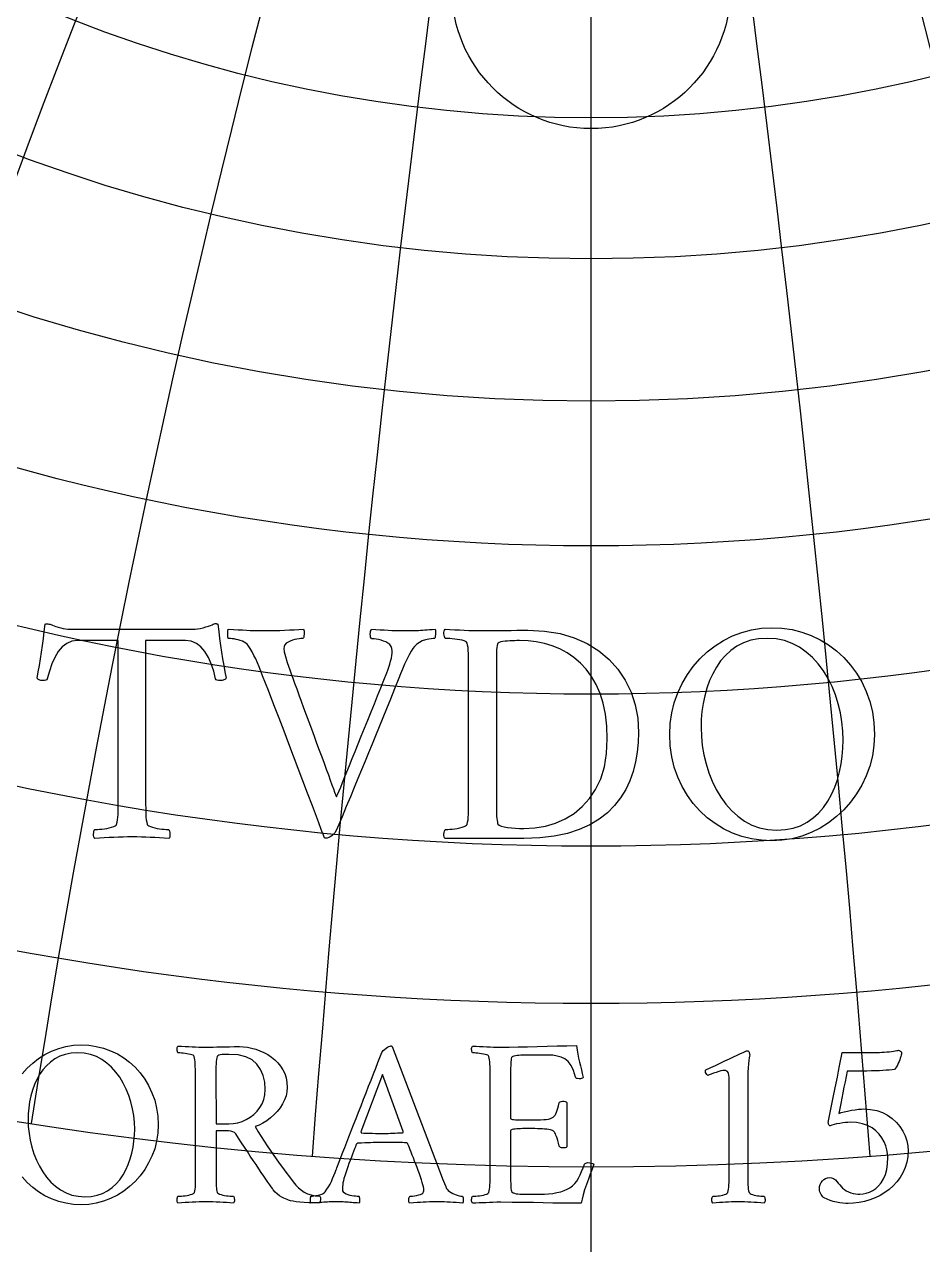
# Model space of a CAD drawing. Header units: millimetres. Extents: x -69 to 69, y -69 to 71.
# Drawn here: x -9.48 to 5.55, y -21 to -0.59 of the extents above; entities that cross this region are included whole.
import ezdxf

# ---------------------------------------------------------------- set-up
doc = ezdxf.new("R2010")
doc.units = ezdxf.units.MM
for name, color, linetype in [('CUT_INNER', 6, 'Continuous'), ('CUT_OUTER', 1, 'Continuous'), ('ENGRAVE', 7, 'Continuous'), ('ENGRAVE_FINE', 8, 'Continuous'), ('TEXT', 5, 'Continuous')]:
    doc.layers.add(name, color=color, linetype=linetype)

msp = doc.modelspace()

# ---------------------------------------------------------------- linework, layer by layer
at = {"layer": 'CUT_INNER'}
msp.add_circle((0, 0), 2.33, dxfattribs=at)
at = {"layer": 'CUT_OUTER'}
msp.add_arc((-0.0002, -0.0002), 69.3899, 142.382592, 87.802904, dxfattribs=at)
at = {"layer": 'ENGRAVE'}
msp.add_lwpolyline([(0, -68.4), (0, 68.4)], dxfattribs=at)
for centre, radius in [((0, 0), 68.4), ((0, 26.441), 35.7539), ((0, 24.4479), 31.3393), ((0, 22.8282), 27.3367), ((0, 21.5079), 23.6585), ((0, 0), 44.7739), ((0, 0), 29.3085)]:
    msp.add_circle(centre, radius, dxfattribs=at)
for centre, radius, start, end in [((0, 28.9104), 40.6984, 111.7043, 68.2957), ((0, 32.0029), 46.3352, 149.45052, 30.54948), ((0, 35.9333), 52.8966, 171.08193, 8.91807), ((0, 41.0277), 60.7287, 187.99044, 352.00956)]:
    msp.add_arc(centre, radius, start, end, dxfattribs=at)
at = {"layer": 'ENGRAVE_FINE'}
for centre, radius, start, end in [((-375.8573, -48.8622), 381.6555, 4.409132, 17.717416), ((-375.8573, -48.8622), 381.6555, 4.409132, 17.717416), ((375.8573, -48.8622), 381.6555, 162.282584, 175.590868), ((375.8573, -48.8622), 381.6555, 162.282584, 175.590868), ((-182.0857, -48.8622), 193.7716, 8.872894, 35.575309), ((-182.0857, -48.8622), 193.7716, 8.872894, 35.575309), ((182.0857, -48.8622), 193.7716, 144.424691, 171.127106), ((182.0857, -48.8622), 193.7716, 144.424691, 171.127106), ((-114.7896, -48.8622), 132.5476, 13.448315, 53.699619), ((-114.7896, -48.8622), 132.5476, 13.448315, 53.699619), ((114.7896, -48.8622), 132.5476, 126.300381, 166.551685), ((114.7896, -48.8622), 132.5476, 126.300381, 166.551685), ((-78.982, -48.8622), 103.1037, 18.197395, 72.175489), ((-78.982, -48.8622), 103.1037, 18.197395, 72.175489), ((78.982, -48.8622), 103.1037, 107.824511, 161.802605), ((78.982, -48.8622), 103.1037, 107.824511, 161.802605), ((-55.6103, -48.8622), 86.5143, 23.190077, 90.995041), ((-55.6103, -48.8622), 86.5143, 23.190077, 90.995041), ((55.6103, -48.8622), 86.5143, 89.004959, 156.809923), ((55.6103, -48.8622), 86.5143, 89.004959, 156.809923), ((-38.2632, -48.8622), 76.5264, 28.50781, 105.376456), ((-38.2632, -48.8622), 76.5264, 28.50781, 105.376456), ((38.2632, -48.8622), 76.5264, 74.623544, 151.49219), ((38.2632, -48.8622), 76.5264, 74.623544, 151.49219), ((-24.1217, -48.8622), 70.5271, 34.247994, 115.709478), ((-24.1217, -48.8622), 70.5271, 34.247994, 115.709478), ((24.1217, -48.8622), 70.5271, 64.290522, 145.752006), ((24.1217, -48.8622), 70.5271, 64.290522, 145.752006), ((-11.6859, -48.8622), 67.2962, 40.52957, 124.656393), ((-11.6859, -48.8622), 67.2962, 40.52957, 124.656393), ((11.6859, -48.8622), 67.2962, 55.343607, 139.47043), ((11.6859, -48.8622), 67.2962, 55.343607, 139.47043), ((0, 70.6318), 99.4314, 226.548961, 313.451039)]:
    msp.add_arc(centre, radius, start, end, dxfattribs=at)
at = {"layer": 'TEXT'}
for points in [[(-6.661, -10.7078), (-6.6263, -10.7061), (-6.5869, -10.7011), (-6.5427, -10.6926), (-6.4938, -10.6808), (-6.446, -10.6677), (-6.4048, -10.6552), (-6.3705, -10.6434), (-6.3428, -10.6323), (-6.3229, -10.6229), (-6.3064, -10.6161), (-6.2933, -10.6121), (-6.2835, -10.6107), (-6.2751, -10.6114), (-6.266, -10.6134), (-6.2562, -10.6168), (-6.2457, -10.6215), (-6.2317, -10.7419), (-6.2167, -10.8602), (-6.2007, -10.9765), (-6.1837, -11.0907), (-6.1657, -11.203), (-6.1466, -11.3132), (-6.1266, -11.4214), (-6.1055, -11.5276), (-6.1119, -11.5334), (-6.1203, -11.5398), (-6.1308, -11.5468), (-6.1433, -11.5546), (-6.1574, -11.5613), (-6.1729, -11.5654), (-6.1898, -11.5667), (-6.208, -11.5654), (-6.2349, -11.5637), (-6.2565, -11.5586), (-6.2727, -11.5502), (-6.2835, -11.5384), (-6.3148, -11.4066), (-6.3549, -11.2863), (-6.4038, -11.1774), (-6.4615, -11.08), (-6.5282, -10.9997), (-6.6044, -10.9424), (-6.69, -10.908), (-6.7851, -10.8966), (-7.4539, -10.8966), (-7.4539, -13.5826), (-7.4537, -13.6409), (-7.4532, -13.6972), (-7.4524, -13.7515), (-7.4512, -13.8037), (-7.4487, -13.8526), (-7.4438, -13.8967), (-7.4365, -13.9362), (-7.4269, -13.9709), (-7.4175, -13.9841), (-7.3999, -13.9965), (-7.3743, -14.0083), (-7.3406, -14.0194), (-7.3024, -14.0294), (-7.2631, -14.0376), (-7.2228, -14.0442), (-7.1815, -14.0491), (-7.1429, -14.0526), (-7.1107, -14.0552), (-7.0849, -14.0567), (-7.0655, -14.0572), (-7.0583, -14.07), (-7.0527, -14.0869), (-7.0489, -14.1078), (-7.0467, -14.1327), (-7.0468, -14.1577), (-7.05, -14.1786), (-7.0563, -14.1954), (-7.0655, -14.2082), (-7.1456, -14.203), (-7.224, -14.1981), (-7.3007, -14.1936), (-7.3757, -14.1893), (-7.4503, -14.1858), (-7.526, -14.1833), (-7.6027, -14.1818), (-7.6804, -14.1813), (-7.7563, -14.1818), (-7.8328, -14.1833), (-7.91, -14.1858), (-7.9878, -14.1893), (-8.0664, -14.1936), (-8.1456, -14.1981), (-8.2255, -14.203), (-8.3061, -14.2082), (-8.3153, -14.1954), (-8.3216, -14.1786), (-8.3248, -14.1577), (-8.3249, -14.1327), (-8.3228, -14.1078), (-8.3189, -14.0869), (-8.3133, -14.07), (-8.3061, -14.0572), (-8.2865, -14.0567), (-8.2602, -14.0552), (-8.2272, -14.0526), (-8.1874, -14.0491), (-8.1448, -14.0442), (-8.1031, -14.0376), (-8.0625, -14.0294), (-8.0229, -14.0194), (-7.9884, -14.0083), (-7.9629, -13.9965), (-7.9466, -13.9841), (-7.9393, -13.9709), (-7.9297, -13.9362), (-7.9224, -13.8967), (-7.9176, -13.8526), (-7.915, -13.8037), (-7.9139, -13.7515), (-7.913, -13.6972), (-7.9125, -13.6409), (-7.9123, -13.5826), (-7.9123, -10.8966), (-8.5919, -10.8966), (-8.687, -10.908), (-8.7726, -10.9424), (-8.8488, -10.9997), (-8.9155, -11.08), (-8.9735, -11.1774), (-9.0234, -11.2863), (-9.0652, -11.4066), (-9.0989, -11.5384), (-9.1097, -11.5502), (-9.1259, -11.5586), (-9.1475, -11.5637), (-9.1744, -11.5654), (-9.1925, -11.5667), (-9.2088, -11.5654), (-9.2235, -11.5613), (-9.2365, -11.5546), (-9.2477, -11.5468), (-9.2574, -11.5398), (-9.2653, -11.5334), (-9.2715, -11.5276), (-9.2506, -11.4214), (-9.2311, -11.3132), (-9.2129, -11.203), (-9.196, -11.0907), (-9.1802, -10.9765), (-9.165, -10.8602), (-9.1505, -10.7419), (-9.1367, -10.6215), (-9.1225, -10.6173), (-9.107, -10.6154), (-9.0902, -10.6159), (-9.0719, -10.6188), (-9.0541, -10.623), (-9.0382, -10.6276), (-9.0244, -10.6325), (-9.0126, -10.6377), (-8.9858, -10.6486), (-8.954, -10.6599), (-8.9171, -10.6716), (-8.8751, -10.6835), (-8.8321, -10.6942), (-8.7922, -10.7017), (-8.7552, -10.7063), (-8.7214, -10.7078)], [(-5.4637, -10.7294), (-5.378, -10.7289), (-5.2938, -10.7274), (-5.2108, -10.7248), (-5.1293, -10.7213), (-5.0487, -10.7174), (-4.9688, -10.7139), (-4.8896, -10.7107), (-4.811, -10.7078), (-4.8065, -10.7211), (-4.8036, -10.7395), (-4.8024, -10.7629), (-4.803, -10.7914), (-4.8051, -10.8189), (-4.809, -10.8393), (-4.8146, -10.8526), (-4.8218, -10.8588), (-4.8362, -10.8597), (-4.8576, -10.8622), (-4.886, -10.8664), (-4.9216, -10.8723), (-4.9602, -10.8804), (-4.9978, -10.8912), (-5.0344, -10.9047), (-5.0699, -10.9209), (-5.1006, -10.9409), (-5.1225, -10.966), (-5.1357, -10.9962), (-5.1401, -11.0314), (-5.134, -11.086), (-5.1158, -11.1636), (-5.0854, -11.264), (-5.043, -11.3874), (-5.0195, -11.4516), (-4.9924, -11.5256), (-4.9616, -11.6094), (-4.927, -11.7029), (-4.8898, -11.8039), (-4.8508, -11.9099), (-4.8102, -12.021), (-4.7679, -12.1371), (-4.7246, -12.2558), (-4.6809, -12.3744), (-4.6369, -12.4931), (-4.5926, -12.6117), (-4.5491, -12.728), (-4.5077, -12.8396), (-4.4682, -12.9465), (-4.4308, -13.0486), (-4.3961, -13.1438), (-4.3647, -13.23), (-4.3368, -13.307), (-4.3121, -13.3749), (-4.2917, -13.431), (-4.2764, -13.4727), (-4.2661, -13.4998), (-4.2609, -13.5125), (-4.2525, -13.4941), (-4.238, -13.4605), (-4.2174, -13.4118), (-4.1908, -13.3479), (-4.1593, -13.2716), (-4.124, -13.1855), (-4.0851, -13.0896), (-4.0425, -12.9839), (-3.9968, -12.8705), (-3.9488, -12.7513), (-3.8984, -12.6264), (-3.8456, -12.4958), (-3.7915, -12.3618), (-3.7371, -12.2268), (-3.6823, -12.0907), (-3.6272, -11.9537), (-3.5727, -11.8182), (-3.52, -11.6867), (-3.4689, -11.5593), (-3.4195, -11.4359), (-3.4013, -11.3894), (-3.3845, -11.3415), (-3.3689, -11.2923), (-3.3548, -11.2418), (-3.343, -11.1926), (-3.3346, -11.1474), (-3.3295, -11.1063), (-3.3278, -11.0692), (-3.3324, -11.0287), (-3.346, -10.9937), (-3.3688, -10.964), (-3.4006, -10.9397), (-3.4377, -10.9198), (-3.4761, -10.9033), (-3.5159, -10.8902), (-3.557, -10.8804), (-3.5956, -10.8733), (-3.6278, -10.8683), (-3.6536, -10.8652), (-3.673, -10.8642), (-3.6824, -10.8556), (-3.6892, -10.8406), (-3.6932, -10.8192), (-3.6946, -10.7914), (-3.6932, -10.7629), (-3.6892, -10.7395), (-3.6824, -10.7211), (-3.673, -10.7078), (-3.6012, -10.7107), (-3.5314, -10.7139), (-3.4637, -10.7174), (-3.3979, -10.7213), (-3.3322, -10.7248), (-3.2644, -10.7274), (-3.1947, -10.7289), (-3.1229, -10.7294), (-3.064, -10.7292), (-3.0116, -10.7287), (-2.9656, -10.7279), (-2.926, -10.7267), (-2.8898, -10.7252), (-2.8539, -10.7233), (-2.8183, -10.7211), (-2.7831, -10.7186), (-2.746, -10.7159), (-2.7049, -10.7132), (-2.6597, -10.7105), (-2.6105, -10.7078), (-2.6061, -10.7213), (-2.6037, -10.7402), (-2.6034, -10.7644), (-2.6051, -10.7941), (-2.6081, -10.8224), (-2.6118, -10.8426), (-2.6162, -10.8548), (-2.6213, -10.8588), (-2.6427, -10.8605), (-2.6745, -10.8656), (-2.7168, -10.874), (-2.7696, -10.8858), (-2.8247, -10.9026), (-2.8741, -10.9262), (-2.9177, -10.9566), (-2.9557, -10.9937), (-2.9818, -11.0275), (-3.0116, -11.0752), (-3.0452, -11.1368), (-3.0824, -11.2121), (-3.1203, -11.2935), (-3.1559, -11.3732), (-3.1891, -11.4513), (-3.2199, -11.5276), (-3.2912, -11.7046), (-3.3595, -11.8742), (-3.4247, -12.0363), (-3.4869, -12.191), (-3.5473, -12.3407), (-3.6069, -12.4877), (-3.6659, -12.632), (-3.7242, -12.7735), (-3.7827, -12.9151), (-3.8422, -13.0594), (-3.9027, -13.2064), (-3.9643, -13.356), (-4.0283, -13.5111), (-4.0964, -13.6743), (-4.1685, -13.8455), (-4.2447, -14.0248), (-4.2668, -14.072), (-4.2899, -14.1111), (-4.314, -14.1421), (-4.3391, -14.1651), (-4.3649, -14.1816), (-4.391, -14.1934), (-4.4175, -14.2005), (-4.4443, -14.2028), (-4.452, -14.2006), (-4.4591, -14.1941), (-4.4655, -14.1831), (-4.4713, -14.1678), (-4.4766, -14.1514), (-4.482, -14.1374), (-4.4874, -14.1258), (-4.4928, -14.1165), (-4.5803, -13.8858), (-4.6647, -13.6628), (-4.7462, -13.4476), (-4.8245, -13.2401), (-4.9017, -13.0356), (-4.9796, -12.8295), (-5.0581, -12.6217), (-5.1374, -12.4122), (-5.2194, -12.1964), (-5.3066, -11.9699), (-5.3988, -11.7326), (-5.496, -11.4845), (-5.5255, -11.4083), (-5.5547, -11.3362), (-5.5835, -11.2681), (-5.612, -11.204), (-5.6411, -11.1433), (-5.672, -11.0854), (-5.7045, -11.0301), (-5.7387, -10.9775), (-5.7549, -10.9569), (-5.7765, -10.9384), (-5.8035, -10.9219), (-5.8358, -10.9074), (-5.8707, -10.8949), (-5.9053, -10.8844), (-5.9395, -10.876), (-5.9734, -10.8696), (-6.0049, -10.8649), (-6.032, -10.8615), (-6.0548, -10.8595), (-6.0731, -10.8588), (-6.0755, -10.8543), (-6.0772, -10.8406), (-6.0782, -10.8179), (-6.0785, -10.786), (-6.0782, -10.7538), (-6.0772, -10.7301), (-6.0755, -10.7147), (-6.0731, -10.7078), (-5.9853, -10.7107), (-5.9053, -10.7139), (-5.833, -10.7174), (-5.7684, -10.7213), (-5.7038, -10.7248), (-5.6315, -10.7274), (-5.5515, -10.7289), (-5.4637, -10.7294)], [(-1.0571, -10.724), (-0.7787, -10.738), (-0.5205, -10.7799), (-0.2825, -10.8499), (-0.0647, -10.9478), (0.1308, -11.0698), (0.302, -11.2121), (0.449, -11.3746), (0.5717, -11.5573), (0.6685, -11.7567), (0.7376, -11.9692), (0.779, -12.1949), (0.7929, -12.4337), (0.7871, -12.5999), (0.7699, -12.7641), (0.7413, -12.9262), (0.7012, -13.0864), (0.6474, -13.2414), (0.5778, -13.3884), (0.4923, -13.5273), (0.391, -13.6581), (0.2722, -13.7783), (0.1342, -13.8853), (-0.0231, -13.9792), (-0.1996, -14.0599), (-0.3971, -14.1248), (-0.6176, -14.1711), (-0.8609, -14.1989), (-1.1273, -14.2082), (-2.4433, -14.2082), (-2.4525, -14.1954), (-2.4588, -14.1786), (-2.462, -14.1577), (-2.4622, -14.1327), (-2.46, -14.1078), (-2.4561, -14.0869), (-2.4505, -14.07), (-2.4433, -14.0572), (-2.4237, -14.0567), (-2.3974, -14.0552), (-2.3644, -14.0526), (-2.3246, -14.0491), (-2.282, -14.0442), (-2.2403, -14.0376), (-2.1997, -14.0294), (-2.1601, -14.0194), (-2.1256, -14.0083), (-2.1001, -13.9965), (-2.0838, -13.9841), (-2.0765, -13.9709), (-2.0669, -13.9362), (-2.0597, -13.8967), (-2.0548, -13.8526), (-2.0522, -13.8037), (-2.0511, -13.7515), (-2.0502, -13.6972), (-2.0497, -13.6409), (-2.0495, -13.5826), (-2.0495, -11.3335), (-2.0497, -11.275), (-2.0502, -11.2182), (-2.0511, -11.1631), (-2.0522, -11.1096), (-2.0548, -11.0596), (-2.0597, -11.0146), (-2.0669, -10.9746), (-2.0765, -10.9397), (-2.0838, -10.9246), (-2.1001, -10.9114), (-2.1256, -10.9003), (-2.1601, -10.8912), (-2.1997, -10.8836), (-2.2403, -10.877), (-2.282, -10.8715), (-2.3246, -10.8669), (-2.3644, -10.8634), (-2.3974, -10.8608), (-2.4237, -10.8593), (-2.4433, -10.8588), (-2.4505, -10.846), (-2.4561, -10.8292), (-2.46, -10.8083), (-2.4622, -10.7833), (-2.462, -10.7584), (-2.4588, -10.7375), (-2.4525, -10.7206), (-2.4433, -10.7078), (-2.3627, -10.7107), (-2.2828, -10.7139), (-2.2036, -10.7174), (-2.1251, -10.7213), (-2.0472, -10.7248), (-1.97, -10.7274), (-1.8935, -10.7289), (-1.8176, -10.7294), (-1.7357, -10.7292), (-1.6464, -10.7287), (-1.5496, -10.7279), (-1.4455, -10.7267), (-1.3403, -10.7255), (-1.2405, -10.7247), (-1.1461, -10.7242), (-1.0571, -10.724)], [(3.0204, -10.6808), (3.1931, -10.6889), (3.3609, -10.7132), (3.5235, -10.7537), (3.6811, -10.8103), (3.8316, -10.8819), (3.973, -10.9674), (4.1053, -11.0666), (4.2285, -11.1797), (4.341, -11.3051), (4.4409, -11.4413), (4.5284, -11.5883), (4.6034, -11.7461), (4.6636, -11.9134), (4.7065, -12.0892), (4.7323, -12.2735), (4.7409, -12.4661), (4.7323, -12.649), (4.7065, -12.8254), (4.6636, -12.9955), (4.6034, -13.1592), (4.5284, -13.3149), (4.4409, -13.4612), (4.341, -13.5981), (4.2285, -13.7255), (4.1053, -13.8415), (3.973, -13.9439), (3.8316, -14.0329), (3.6811, -14.1084), (3.5235, -14.1686), (3.3609, -14.2116), (3.1931, -14.2374), (3.0204, -14.246), (2.85, -14.2379), (2.684, -14.2136), (2.5223, -14.1732), (2.3651, -14.1165), (2.2147, -14.0449), (2.0738, -13.9594), (1.9424, -13.8602), (1.8203, -13.7471), (1.7092, -13.6217), (1.6106, -13.4855), (1.5245, -13.3385), (1.4509, -13.1807), (1.3919, -13.0137), (1.3497, -12.8389), (1.3245, -12.6564), (1.316, -12.4661), (1.3245, -12.2831), (1.3497, -12.1061), (1.3919, -11.9352), (1.4509, -11.7703), (1.5245, -11.6134), (1.6106, -11.4663), (1.7092, -11.3289), (1.8203, -11.2013), (1.9424, -11.0854), (2.0738, -10.9829), (2.2147, -10.8939), (2.3651, -10.8184), (2.5223, -10.7582), (2.684, -10.7152), (2.85, -10.6894), (3.0204, -10.6808)], [(-1.5857, -11.3442), (-1.5857, -13.588), (-1.5857, -13.6097), (-1.5857, -13.6372), (-1.5857, -13.6704), (-1.5857, -13.7093), (-1.5852, -13.7508), (-1.5837, -13.7916), (-1.5812, -13.8317), (-1.5776, -13.8711), (-1.5734, -13.9063), (-1.5688, -13.9338), (-1.564, -13.9535), (-1.5587, -13.9655), (-1.5367, -13.9854), (-1.5028, -14.0019), (-1.4571, -14.0151), (-1.3996, -14.0248), (-1.3351, -14.0319), (-1.2682, -14.037), (-1.1989, -14.04), (-1.1273, -14.041), (-0.9424, -14.0309), (-0.7652, -14.0006), (-0.5958, -13.95), (-0.4342, -13.8792), (-0.284, -13.7877), (-0.149, -13.6749), (-0.0292, -13.5409), (0.0755, -13.3857), (0.1605, -13.2086), (0.2211, -13.0088), (0.2575, -12.7865), (0.2697, -12.5416), (0.2621, -12.3262), (0.2393, -12.1277), (0.2014, -11.946), (0.1483, -11.7811), (0.0823, -11.632), (0.0054, -11.4973), (-0.0823, -11.3771), (-0.1807, -11.2714), (-0.2879, -11.1797), (-0.4018, -11.1015), (-0.5225, -11.0368), (-0.6499, -10.9856), (-0.7822, -10.9466), (-0.9176, -10.9188), (-1.056, -10.9021), (-1.1974, -10.8966), (-1.2169, -10.8967), (-1.2432, -10.8973), (-1.2762, -10.8981), (-1.316, -10.8993), (-1.3585, -10.9011), (-1.3996, -10.904), (-1.4394, -10.9079), (-1.4778, -10.9128), (-1.5115, -10.9192), (-1.5372, -10.9276), (-1.5547, -10.938), (-1.5641, -10.9505), (-1.5714, -10.9797), (-1.5769, -11.0132), (-1.5808, -11.0511), (-1.583, -11.0934), (-1.5842, -11.1384), (-1.585, -11.1845), (-1.5855, -11.2315), (-1.5857, -11.2795), (-1.5857, -11.2876), (-1.5857, -11.2957), (-1.5857, -11.3038), (-1.5857, -11.3119), (-1.5857, -11.32), (-1.5857, -11.3281), (-1.5857, -11.3362), (-1.5857, -11.3442)], [(2.9449, -10.8588), (2.8019, -10.8671), (2.6698, -10.8919), (2.5485, -10.9332), (2.4379, -10.991), (2.3376, -11.0623), (2.2471, -11.144), (2.1664, -11.2362), (2.0954, -11.3389), (2.0337, -11.4498), (1.9808, -11.5667), (1.9366, -11.6898), (1.9012, -11.8189), (1.8741, -11.951), (1.8547, -12.0832), (1.8431, -12.2153), (1.8392, -12.3474), (1.8444, -12.501), (1.8601, -12.6542), (1.8862, -12.8071), (1.9228, -12.9596), (1.9695, -13.1086), (2.026, -13.2509), (2.0922, -13.3864), (2.1682, -13.5151), (2.2537, -13.6343), (2.3482, -13.741), (2.4519, -13.8352), (2.5646, -13.917), (2.6865, -13.983), (2.8175, -14.0302), (2.9575, -14.0585), (3.1067, -14.068), (3.2496, -14.0597), (3.3818, -14.035), (3.5031, -13.9937), (3.6137, -13.9358), (3.7141, -13.8642), (3.8051, -13.7815), (3.8867, -13.6876), (3.9589, -13.5826), (4.0217, -13.4691), (4.0755, -13.35), (4.1202, -13.2251), (4.1557, -13.0945), (4.1829, -12.9611), (4.2022, -12.8281), (4.2139, -12.6955), (4.2178, -12.5632), (4.2125, -12.4098), (4.1969, -12.2571), (4.1707, -12.1051), (4.1342, -11.9537), (4.0873, -11.8061), (4.0303, -11.6652), (3.9632, -11.531), (3.8861, -11.4036), (3.7994, -11.2858), (3.704, -11.1804), (3.5999, -11.0875), (3.4869, -11.0071), (3.3651, -10.9423), (3.2341, -10.8959), (3.094, -10.8681), (2.9449, -10.8588)], [(-5.8857, -17.6898), (-5.8185, -17.6925), (-5.7502, -17.7009), (-5.6809, -17.7148), (-5.6106, -17.7343), (-5.5412, -17.759), (-5.4746, -17.7889), (-5.4108, -17.8238), (-5.3497, -17.8637), (-5.293, -17.9088), (-5.242, -17.9593), (-5.1969, -18.015), (-5.1576, -18.0761), (-5.1257, -18.1424), (-5.103, -18.2141), (-5.0893, -18.2911), (-5.0848, -18.3734), (-5.0897, -18.4437), (-5.1045, -18.5129), (-5.1291, -18.5812), (-5.1636, -18.6485), (-5.2059, -18.7132), (-5.2537, -18.7739), (-5.307, -18.8305), (-5.3659, -18.8831), (-5.4282, -18.9301), (-5.4918, -18.97), (-5.5567, -19.0029), (-5.6228, -19.0287), (-5.5707, -19.1139), (-5.5196, -19.1956), (-5.4696, -19.2737), (-5.4205, -19.3483), (-5.3715, -19.421), (-5.3214, -19.4934), (-5.2703, -19.5656), (-5.2183, -19.6375), (-5.1642, -19.7112), (-5.107, -19.7887), (-5.0468, -19.87), (-4.9836, -19.955), (-4.9403, -20.0081), (-4.8952, -20.0542), (-4.8483, -20.0931), (-4.7996, -20.1249), (-4.7461, -20.1505), (-4.6848, -20.1705), (-4.6157, -20.1849), (-4.5387, -20.1937), (-4.5321, -20.2036), (-4.5286, -20.217), (-4.5281, -20.2339), (-4.5306, -20.2544), (-4.5344, -20.2744), (-4.5377, -20.2898), (-4.5404, -20.3007), (-4.5427, -20.307), (-4.6377, -20.3061), (-4.7242, -20.3034), (-4.8025, -20.299), (-4.8724, -20.2928), (-4.9337, -20.2854), (-4.9862, -20.2771), (-5.0298, -20.2682), (-5.0645, -20.2584), (-5.0868, -20.2492), (-5.1131, -20.2377), (-5.1434, -20.2239), (-5.1778, -20.2079), (-5.214, -20.1873), (-5.2496, -20.1598), (-5.2848, -20.1256), (-5.3194, -20.0845), (-5.3341, -20.0645), (-5.3538, -20.037), (-5.3785, -20.0018), (-5.4084, -19.9591), (-5.4423, -19.91), (-5.4792, -19.8559), (-5.5191, -19.7968), (-5.5621, -19.7326), (-5.6074, -19.6647), (-5.6541, -19.5945), (-5.7024, -19.5221), (-5.7522, -19.4474), (-5.8023, -19.3719), (-5.8513, -19.2972), (-5.8994, -19.2233), (-5.9464, -19.1501), (-5.9661, -19.1288), (-5.9929, -19.1137), (-6.0268, -19.1046), (-6.0677, -19.1015), (-6.274, -19.1015), (-6.274, -19.8377), (-6.274, -19.8438), (-6.274, -19.8499), (-6.274, -19.8559), (-6.274, -19.862), (-6.274, -19.8681), (-6.274, -19.8741), (-6.274, -19.8802), (-6.274, -19.8863), (-6.2739, -19.9238), (-6.2735, -19.9596), (-6.2729, -19.9936), (-6.272, -20.0258), (-6.2704, -20.0558), (-6.2675, -20.083), (-6.2633, -20.1074), (-6.2579, -20.129), (-6.2508, -20.1388), (-6.2376, -20.1482), (-6.2184, -20.1571), (-6.1931, -20.1654), (-6.1643, -20.1729), (-6.1345, -20.179), (-6.1036, -20.184), (-6.0718, -20.1876), (-6.042, -20.1903), (-6.0172, -20.1922), (-5.9975, -20.1933), (-5.9828, -20.1937), (-5.9774, -20.2033), (-5.9732, -20.216), (-5.9703, -20.2316), (-5.9686, -20.2503), (-5.9688, -20.2691), (-5.9712, -20.2847), (-5.9758, -20.2974), (-5.9828, -20.307), (-6.0428, -20.3031), (-6.1016, -20.2994), (-6.1591, -20.296), (-6.2154, -20.2928), (-6.2714, -20.2902), (-6.3281, -20.2883), (-6.3857, -20.2871), (-6.4439, -20.2867), (-6.5008, -20.2871), (-6.5582, -20.2883), (-6.6161, -20.2902), (-6.6745, -20.2928), (-6.7334, -20.296), (-6.7928, -20.2994), (-6.8528, -20.3031), (-6.9132, -20.307), (-6.9201, -20.2974), (-6.9248, -20.2847), (-6.9272, -20.2691), (-6.9273, -20.2503), (-6.9257, -20.2316), (-6.9228, -20.216), (-6.9186, -20.2033), (-6.9132, -20.1937), (-6.8985, -20.1933), (-6.8788, -20.1922), (-6.854, -20.1903), (-6.8242, -20.1876), (-6.7922, -20.184), (-6.761, -20.179), (-6.7305, -20.1729), (-6.7008, -20.1654), (-6.6749, -20.1571), (-6.6558, -20.1482), (-6.6435, -20.1388), (-6.6381, -20.129), (-6.6309, -20.1029), (-6.6255, -20.0734), (-6.6218, -20.0402), (-6.6199, -20.0036), (-6.619, -19.9644), (-6.6184, -19.9237), (-6.618, -19.8815), (-6.6179, -19.8377), (-6.6219, -18.1509), (-6.6221, -18.107), (-6.6224, -18.0644), (-6.6231, -18.0231), (-6.624, -17.983), (-6.6258, -17.9455), (-6.6295, -17.9117), (-6.6349, -17.8818), (-6.6422, -17.8556), (-6.6476, -17.8442), (-6.6599, -17.8344), (-6.6789, -17.826), (-6.7049, -17.8192), (-6.7344, -17.8135), (-6.7645, -17.8086), (-6.7951, -17.8044), (-6.8262, -17.801), (-6.8552, -17.7983), (-6.8793, -17.7964), (-6.8986, -17.7953), (-6.9132, -17.7949), (-6.9186, -17.7853), (-6.9228, -17.7727), (-6.9257, -17.757), (-6.9273, -17.7383), (-6.9272, -17.7196), (-6.9248, -17.7039), (-6.9201, -17.6913), (-6.9132, -17.6817), (-6.8529, -17.6838), (-6.7933, -17.6862), (-6.7346, -17.6889), (-6.6765, -17.6918), (-6.619, -17.6944), (-6.5618, -17.6963), (-6.5047, -17.6975), (-6.448, -17.6978), (-6.3882, -17.6976), (-6.3261, -17.6968), (-6.2618, -17.6956), (-6.1952, -17.6938), (-6.125, -17.692), (-6.05, -17.6908), (-5.9703, -17.69), (-5.8857, -17.6898)], [(-4.2636, -19.7447), (-4.2612, -19.7385), (-4.254, -19.7199), (-4.242, -19.6889), (-4.2252, -19.6456), (-4.2043, -19.5916), (-4.1802, -19.5288), (-4.1527, -19.4571), (-4.122, -19.3766), (-4.0885, -19.2892), (-4.0527, -19.1971), (-4.0147, -19.1001), (-3.9744, -18.9984), (-3.9328, -18.8934), (-3.8909, -18.787), (-3.8488, -18.679), (-3.8065, -18.5696), (-3.7644, -18.4605), (-3.7231, -18.3537), (-3.6825, -18.2491), (-3.6427, -18.1469), (-3.6044, -18.0488), (-3.5683, -17.9567), (-3.5346, -17.8708), (-3.5031, -17.7909), (-3.4926, -17.7742), (-3.4773, -17.7565), (-3.4572, -17.7378), (-3.4323, -17.7181), (-3.4067, -17.7004), (-3.3843, -17.6877), (-3.3652, -17.6801), (-3.3494, -17.6776), (-3.3457, -17.6777), (-3.3428, -17.6781), (-3.3407, -17.6788), (-3.3393, -17.6796), (-3.3379, -17.6808), (-3.3357, -17.6822), (-3.3328, -17.6838), (-3.3292, -17.6857), (-2.5242, -19.7973), (-2.4845, -19.9014), (-2.4544, -19.9793), (-2.4339, -20.0309), (-2.4231, -20.0562), (-2.4105, -20.0777), (-2.3932, -20.0976), (-2.3711, -20.1161), (-2.3442, -20.133), (-2.3148, -20.1481), (-2.2855, -20.1608), (-2.2562, -20.1713), (-2.2269, -20.1796), (-2.2002, -20.1857), (-2.1788, -20.1902), (-2.1628, -20.1928), (-2.152, -20.1937), (-2.1452, -20.2052), (-2.1409, -20.2195), (-2.1391, -20.2366), (-2.1399, -20.2564), (-2.1419, -20.2755), (-2.1439, -20.2903), (-2.146, -20.3008), (-2.148, -20.307), (-2.2051, -20.3031), (-2.2592, -20.2994), (-2.3103, -20.296), (-2.3583, -20.2928), (-2.4071, -20.2902), (-2.4605, -20.2883), (-2.5184, -20.2871), (-2.5808, -20.2867), (-2.6467, -20.2871), (-2.7067, -20.2883), (-2.7609, -20.2902), (-2.8094, -20.2928), (-2.8578, -20.296), (-2.912, -20.2994), (-2.9721, -20.3031), (-3.0379, -20.307), (-3.0449, -20.2974), (-3.0495, -20.2847), (-3.0519, -20.2691), (-3.0521, -20.2503), (-3.0502, -20.2316), (-3.0465, -20.216), (-3.0411, -20.2033), (-3.0339, -20.1937), (-3.0131, -20.1928), (-2.9874, -20.1902), (-2.9565, -20.1857), (-2.9206, -20.1796), (-2.8852, -20.1718), (-2.8559, -20.1629), (-2.8326, -20.1526), (-2.8154, -20.1411), (-2.8084, -20.1315), (-2.8033, -20.1189), (-2.8003, -20.1032), (-2.7993, -20.0845), (-2.8009, -20.0631), (-2.8058, -20.0354), (-2.814, -20.0014), (-2.8255, -19.9611), (-2.8396, -19.9162), (-2.8554, -19.8686), (-2.8729, -19.8181), (-2.8923, -19.7649), (-2.9125, -19.7107), (-2.9327, -19.6572), (-2.953, -19.6045), (-2.9732, -19.5526), (-2.9925, -19.5033), (-3.0101, -19.4585), (-3.0259, -19.4183), (-3.0399, -19.3827), (-3.0514, -19.3535), (-3.0597, -19.3326), (-3.0646, -19.3201), (-3.0662, -19.3159), (-3.0667, -19.3154), (-3.0683, -19.3139), (-3.0708, -19.3114), (-3.0743, -19.3078), (-3.0784, -19.3043), (-3.0824, -19.3018), (-3.0865, -19.3002), (-3.0905, -19.2997), (-3.1226, -19.298), (-3.1583, -19.2967), (-3.1974, -19.2959), (-3.2402, -19.2957), (-3.2839, -19.2957), (-3.3261, -19.2957), (-3.3668, -19.2957), (-3.406, -19.2957), (-3.4161, -19.2957), (-3.4263, -19.2957), (-3.4364, -19.2957), (-3.4465, -19.2957), (-3.4563, -19.2957), (-3.4657, -19.2957), (-3.4745, -19.2957), (-3.4829, -19.2957), (-3.5413, -19.2958), (-3.5951, -19.2962), (-3.6444, -19.2968), (-3.6892, -19.2977), (-3.7347, -19.2991), (-3.7863, -19.3012), (-3.8439, -19.3042), (-3.9076, -19.3078), (-3.9099, -19.3082), (-3.9127, -19.3093), (-3.916, -19.3112), (-3.9198, -19.3139), (-3.9233, -19.3165), (-3.9258, -19.3184), (-3.9273, -19.3196), (-3.9279, -19.32), (-3.9297, -19.325), (-3.9354, -19.3402), (-3.9449, -19.3655), (-3.9582, -19.4009), (-3.9741, -19.4432), (-3.9916, -19.4893), (-4.0105, -19.5393), (-4.031, -19.593), (-4.0516, -19.6477), (-4.0709, -19.7007), (-4.089, -19.7519), (-4.1058, -19.8013), (-4.1224, -19.8499), (-4.1357, -19.8944), (-4.1457, -19.9348), (-4.1524, -19.9712), (-4.1568, -20.0038), (-4.1599, -20.0329), (-4.1618, -20.0584), (-4.1625, -20.0804), (-4.1586, -20.1016), (-4.1468, -20.1204), (-4.1272, -20.137), (-4.0998, -20.1512), (-4.0682, -20.1632), (-4.0361, -20.173), (-4.0034, -20.1804), (-3.9703, -20.1856), (-3.9401, -20.1892), (-3.9162, -20.1917), (-3.8987, -20.1932), (-3.8874, -20.1937), (-3.8836, -20.1999), (-3.8803, -20.2104), (-3.8775, -20.2252), (-3.8753, -20.2443), (-3.874, -20.2641), (-3.8743, -20.2812), (-3.876, -20.2955), (-3.8793, -20.307), (-3.9163, -20.305), (-3.9506, -20.3029), (-3.9821, -20.3009), (-4.0108, -20.2989), (-4.0381, -20.2969), (-4.0654, -20.2948), (-4.0927, -20.2928), (-4.12, -20.2908), (-4.1495, -20.289), (-4.1832, -20.2878), (-4.2213, -20.287), (-4.2636, -20.2867), (-4.3063, -20.287), (-4.3455, -20.2878), (-4.3812, -20.289), (-4.4133, -20.2908), (-4.4436, -20.2928), (-4.4739, -20.2948), (-4.5043, -20.2969), (-4.5346, -20.2989), (-4.567, -20.3009), (-4.6034, -20.3029), (-4.6438, -20.305), (-4.6883, -20.307), (-4.6919, -20.3008), (-4.6944, -20.2903), (-4.6959, -20.2755), (-4.6964, -20.2564), (-4.6959, -20.2366), (-4.6944, -20.2195), (-4.6919, -20.2052), (-4.6883, -20.1937), (-4.667, -20.1926), (-4.6393, -20.1892), (-4.6053, -20.1835), (-4.565, -20.1755), (-4.5251, -20.165), (-4.4927, -20.1517), (-4.4675, -20.1357), (-4.4497, -20.1169), (-4.4205, -20.0773), (-4.3936, -20.0354), (-4.3689, -19.9913), (-4.3465, -19.9449), (-4.3254, -19.8968), (-4.3046, -19.8473), (-4.284, -19.7967), (-4.2636, -19.7447)], [(-1.5169, -17.6978), (-1.3738, -17.6971), (-1.2237, -17.6948), (-1.0664, -17.691), (-0.9021, -17.6857), (-0.7352, -17.6804), (-0.5704, -17.6766), (-0.4076, -17.6743), (-0.2468, -17.6736), (-0.2359, -17.7469), (-0.2235, -17.8172), (-0.2096, -17.8844), (-0.1942, -17.9486), (-0.1782, -18.0119), (-0.1628, -18.0761), (-0.1479, -18.1413), (-0.1335, -18.2075), (-0.1454, -18.2164), (-0.1608, -18.2227), (-0.1798, -18.2265), (-0.2023, -18.2278), (-0.2255, -18.226), (-0.2427, -18.2207), (-0.2538, -18.2118), (-0.2589, -18.1994), (-0.2945, -18.091), (-0.3368, -18.0043), (-0.3856, -17.9393), (-0.4409, -17.8961), (-0.5021, -17.8677), (-0.5683, -17.8475), (-0.6396, -17.8354), (-0.716, -17.8313), (-1.0558, -17.8313), (-1.0705, -17.8315), (-1.0902, -17.8318), (-1.1149, -17.8325), (-1.1448, -17.8334), (-1.1766, -17.8347), (-1.2075, -17.8369), (-1.2373, -17.8398), (-1.2661, -17.8435), (-1.2914, -17.8483), (-1.3106, -17.8546), (-1.3238, -17.8624), (-1.3309, -17.8718), (-1.3363, -17.8935), (-1.3405, -17.9183), (-1.3434, -17.9461), (-1.345, -17.977), (-1.3459, -18.0096), (-1.3465, -18.0427), (-1.3469, -18.0763), (-1.347, -18.1105), (-1.347, -18.1239), (-1.347, -18.1357), (-1.347, -18.1461), (-1.347, -18.1549), (-1.347, -18.8912), (-1.3438, -18.8985), (-1.3339, -18.9043), (-1.3175, -18.9086), (-1.2945, -18.9114), (-1.2674, -18.9132), (-1.2388, -18.9144), (-1.2087, -18.9152), (-1.1771, -18.9154), (-0.9708, -18.9154), (-0.904, -18.9149), (-0.8449, -18.9134), (-0.7937, -18.9109), (-0.7504, -18.9073), (-0.7136, -18.902), (-0.6821, -18.8942), (-0.6559, -18.8838), (-0.6351, -18.8709), (-0.6179, -18.855), (-0.6027, -18.8355), (-0.5896, -18.8125), (-0.5785, -18.786), (-0.5681, -18.7551), (-0.5572, -18.7192), (-0.5458, -18.6783), (-0.534, -18.6323), (-0.5289, -18.6199), (-0.5178, -18.611), (-0.5006, -18.6057), (-0.4773, -18.604), (-0.4548, -18.6052), (-0.4359, -18.609), (-0.4204, -18.6153), (-0.4086, -18.6242), (-0.4086, -19.3685), (-0.4187, -19.3756), (-0.4328, -19.3806), (-0.451, -19.3837), (-0.4733, -19.3847), (-0.4953, -19.3829), (-0.5127, -19.3776), (-0.5256, -19.3687), (-0.534, -19.3564), (-0.5475, -19.3036), (-0.5597, -19.2588), (-0.5707, -19.2217), (-0.5805, -19.1925), (-0.5893, -19.1693), (-0.5977, -19.1501), (-0.6055, -19.1349), (-0.6128, -19.1238), (-0.6203, -19.115), (-0.6285, -19.1071), (-0.6375, -19.0999), (-0.6472, -19.0934), (-0.6606, -19.086), (-0.6806, -19.0798), (-0.7071, -19.0748), (-0.7403, -19.0712), (-0.7776, -19.0684), (-0.8166, -19.0661), (-0.8574, -19.0644), (-0.9, -19.0631), (-0.9429, -19.0622), (-0.9845, -19.0616), (-1.0248, -19.0612), (-1.0639, -19.0611), (-1.0911, -19.0612), (-1.12, -19.0616), (-1.1507, -19.0622), (-1.1832, -19.0631), (-1.2154, -19.0644), (-1.2454, -19.0661), (-1.2731, -19.0684), (-1.2985, -19.0712), (-1.3197, -19.0751), (-1.3349, -19.0808), (-1.344, -19.0882), (-1.347, -19.0975), (-1.347, -19.8499), (-1.347, -19.8544), (-1.347, -19.86), (-1.347, -19.8666), (-1.347, -19.8741), (-1.3469, -19.9045), (-1.3465, -19.9389), (-1.3459, -19.9773), (-1.345, -20.0198), (-1.3431, -20.0595), (-1.3395, -20.0895), (-1.334, -20.11), (-1.3268, -20.1209), (-1.3054, -20.1337), (-1.2818, -20.1437), (-1.2559, -20.1509), (-1.2277, -20.1553), (-1.1942, -20.1579), (-1.1524, -20.1598), (-1.1022, -20.161), (-1.0437, -20.1613), (-0.8535, -20.1613), (-0.783, -20.1596), (-0.713, -20.1543), (-0.6434, -20.1454), (-0.5744, -20.133), (-0.5092, -20.1174), (-0.451, -20.0986), (-0.4, -20.0769), (-0.356, -20.0521), (-0.312, -20.0207), (-0.273, -19.9829), (-0.2392, -19.9387), (-0.2103, -19.8883), (-0.1843, -19.8336), (-0.1588, -19.7766), (-0.1337, -19.7173), (-0.1092, -19.6557), (-0.1026, -19.6451), (-0.091, -19.6375), (-0.0743, -19.6329), (-0.0526, -19.6314), (-0.0192, -19.6329), (0.0081, -19.6375), (0.0293, -19.6451), (0.0445, -19.6557), (0.0155, -19.7379), (-0.0147, -19.8226), (-0.0461, -19.9098), (-0.0789, -19.9995), (-0.1093, -20.0873), (-0.134, -20.1684), (-0.1528, -20.243), (-0.1659, -20.311), (-0.3254, -20.3105), (-0.4844, -20.309), (-0.6429, -20.3065), (-0.8009, -20.3029), (-0.9638, -20.2994), (-1.1367, -20.2969), (-1.3197, -20.2953), (-1.5129, -20.2948), (-1.5799, -20.2952), (-1.6433, -20.2964), (-1.7033, -20.2983), (-1.7596, -20.3009), (-1.8148, -20.3036), (-1.8709, -20.3055), (-1.928, -20.3066), (-1.9862, -20.307), (-1.9931, -20.2974), (-1.9978, -20.2847), (-2.0002, -20.2691), (-2.0003, -20.2503), (-1.9987, -20.2316), (-1.9958, -20.216), (-1.9916, -20.2033), (-1.9862, -20.1937), (-1.9715, -20.1933), (-1.9518, -20.1922), (-1.927, -20.1903), (-1.8972, -20.1876), (-1.8652, -20.184), (-1.834, -20.179), (-1.8035, -20.1729), (-1.7738, -20.1654), (-1.7479, -20.1571), (-1.7288, -20.1482), (-1.7165, -20.1388), (-1.7111, -20.129), (-1.7039, -20.1029), (-1.6985, -20.0734), (-1.6948, -20.0402), (-1.6929, -20.0036), (-1.692, -19.9644), (-1.6914, -19.9237), (-1.691, -19.8815), (-1.6909, -19.8377), (-1.6909, -18.1509), (-1.691, -18.107), (-1.6914, -18.0644), (-1.692, -18.0231), (-1.6929, -17.983), (-1.6948, -17.9455), (-1.6985, -17.9117), (-1.7039, -17.8818), (-1.7111, -17.8556), (-1.7165, -17.8442), (-1.7288, -17.8344), (-1.7479, -17.826), (-1.7738, -17.8192), (-1.8035, -17.8135), (-1.834, -17.8086), (-1.8652, -17.8044), (-1.8972, -17.801), (-1.927, -17.7983), (-1.9518, -17.7964), (-1.9715, -17.7953), (-1.9862, -17.7949), (-1.9916, -17.7853), (-1.9958, -17.7727), (-1.9987, -17.757), (-2.0003, -17.7383), (-2.0002, -17.7196), (-1.9978, -17.7039), (-1.9931, -17.6913), (-1.9862, -17.6817), (-1.9257, -17.6838), (-1.8658, -17.6862), (-1.8064, -17.6889), (-1.7475, -17.6918), (-1.6891, -17.6944), (-1.6312, -17.6963), (-1.5738, -17.6975), (-1.5169, -17.6978)], [(2.3098, -19.8377), (2.3098, -18.2399), (2.3086, -18.2007), (2.3052, -18.1681), (2.2995, -18.1421), (2.2916, -18.1226), (2.2808, -18.1084), (2.2668, -18.0983), (2.2495, -18.0922), (2.2289, -18.0902), (2.2036, -18.0921), (2.1723, -18.0978), (2.1348, -18.1073), (2.0913, -18.1206), (2.0476, -18.1351), (2.0094, -18.1484), (1.9768, -18.1604), (1.9498, -18.1711), (1.9338, -18.1562), (1.9225, -18.1398), (1.9156, -18.1218), (1.9134, -18.1024), (1.9134, -18.1021), (1.9134, -18.1014), (1.9134, -18.1001), (1.9134, -18.0983), (1.9139, -18.091), (1.9154, -18.0852), (1.9179, -18.0809), (1.9215, -18.0781), (2.002, -18.0416), (2.0817, -18.0048), (2.1607, -17.9677), (2.239, -17.9304), (2.3136, -17.8947), (2.3816, -17.8622), (2.443, -17.833), (2.4979, -17.8071), (2.5433, -17.7858), (2.5763, -17.7707), (2.5969, -17.7616), (2.6051, -17.7585), (2.6132, -17.7585), (2.6225, -17.76), (2.6304, -17.7646), (2.6367, -17.7722), (2.6415, -17.7828), (2.6453, -17.7944), (2.6486, -17.805), (2.6514, -17.8146), (2.6536, -17.8232), (2.6526, -17.8294), (2.6496, -17.848), (2.6445, -17.879), (2.6374, -17.9224), (2.6304, -17.9771), (2.6253, -18.0422), (2.6223, -18.1177), (2.6213, -18.2035), (2.6213, -19.8377), (2.6214, -19.8815), (2.6218, -19.9237), (2.6224, -19.9644), (2.6233, -20.0036), (2.6252, -20.0402), (2.6288, -20.0734), (2.6343, -20.1029), (2.6415, -20.129), (2.6483, -20.1388), (2.6607, -20.1482), (2.6787, -20.1571), (2.7022, -20.1654), (2.7288, -20.1729), (2.7563, -20.179), (2.7845, -20.184), (2.8134, -20.1876), (2.8406, -20.1903), (2.8635, -20.1922), (2.8821, -20.1933), (2.8963, -20.1937), (2.9018, -20.2033), (2.9059, -20.216), (2.9089, -20.2316), (2.9105, -20.2503), (2.9104, -20.2691), (2.908, -20.2847), (2.9033, -20.2974), (2.8963, -20.307), (2.8369, -20.3031), (2.78, -20.2994), (2.7257, -20.296), (2.6739, -20.2928), (2.6223, -20.2902), (2.5687, -20.2883), (2.5131, -20.2871), (2.4554, -20.2867), (2.4, -20.2871), (2.3472, -20.2883), (2.2969, -20.2902), (2.2491, -20.2928), (2.2008, -20.296), (2.149, -20.2994), (2.0936, -20.3031), (2.0347, -20.307), (2.0278, -20.2974), (2.0231, -20.2847), (2.0207, -20.2691), (2.0206, -20.2503), (2.0222, -20.2316), (2.0251, -20.216), (2.0293, -20.2033), (2.0347, -20.1937), (2.049, -20.1933), (2.0676, -20.1922), (2.0905, -20.1903), (2.1176, -20.1876), (2.1466, -20.184), (2.1748, -20.179), (2.2022, -20.1729), (2.2289, -20.1654), (2.2521, -20.1571), (2.2693, -20.1482), (2.2805, -20.1388), (2.2855, -20.129), (2.2928, -20.1029), (2.2987, -20.0734), (2.303, -20.0402), (2.3057, -20.0036), (2.3075, -19.9644), (2.3088, -19.9237), (2.3095, -19.8815), (2.3098, -19.8377)], [(4.5629, -18.7334), (4.6758, -18.74), (4.7799, -18.7597), (4.8751, -18.7926), (4.9614, -18.8386), (5.0386, -18.8946), (5.1065, -18.9574), (5.165, -19.0271), (5.2142, -19.1035), (5.2531, -19.1841), (5.281, -19.2659), (5.2976, -19.3489), (5.3032, -19.4332), (5.2978, -19.5319), (5.2815, -19.6259), (5.2543, -19.715), (5.2162, -19.7993), (5.1692, -19.8782), (5.1151, -19.951), (5.0539, -20.0177), (4.9857, -20.0784), (4.9117, -20.1327), (4.8335, -20.1801), (4.7509, -20.2206), (4.6641, -20.2544), (4.5746, -20.2809), (4.4841, -20.2999), (4.3925, -20.3113), (4.3, -20.3151), (4.2592, -20.3137), (4.2135, -20.3095), (4.1631, -20.3026), (4.1079, -20.2928), (4.0516, -20.28), (3.9981, -20.264), (3.9474, -20.2447), (3.8995, -20.222), (3.8904, -20.2139), (3.8793, -20.2018), (3.8662, -20.1856), (3.851, -20.1654), (3.8368, -20.1429), (3.8267, -20.1199), (3.8207, -20.0964), (3.8186, -20.0724), (3.8218, -20.0319), (3.8313, -19.9955), (3.8471, -19.9631), (3.8692, -19.9348), (3.8954, -19.9118), (3.9233, -19.8954), (3.953, -19.8855), (3.9845, -19.8822), (4.0228, -19.8862), (4.0568, -19.8979), (4.0865, -19.9175), (4.1119, -19.9449), (4.1353, -19.9754), (4.1589, -20.0041), (4.1828, -20.031), (4.207, -20.0562), (4.2367, -20.0823), (4.2692, -20.1042), (4.3044, -20.1218), (4.3425, -20.1351), (4.3818, -20.1448), (4.4209, -20.1517), (4.4597, -20.1559), (4.4982, -20.1573), (4.5509, -20.1536), (4.6039, -20.1426), (4.6571, -20.1243), (4.7106, -20.0986), (4.762, -20.0645), (4.8092, -20.0208), (4.852, -19.9674), (4.8906, -19.9045), (4.9225, -19.831), (4.9452, -19.7462), (4.9589, -19.65), (4.9634, -19.5424), (4.9595, -19.4791), (4.9477, -19.4145), (4.9281, -19.3487), (4.9007, -19.2815), (4.8647, -19.2163), (4.8193, -19.1561), (4.7646, -19.101), (4.7005, -19.051), (4.6259, -19.0094), (4.5397, -18.9797), (4.4418, -18.9618), (4.3324, -18.9559), (4.2972, -18.957), (4.2565, -18.9604), (4.2103, -18.9661), (4.1584, -18.9741), (4.1076, -18.9836), (4.0644, -18.9938), (4.0287, -19.0048), (4.0007, -19.0166), (3.9947, -19.0154), (3.989, -19.012), (3.9836, -19.0063), (3.9784, -18.9984), (3.974, -18.9891), (3.9708, -18.9797), (3.9689, -18.9699), (3.9683, -18.9599), (3.9906, -18.8487), (4.0128, -18.7375), (4.035, -18.6262), (4.0573, -18.515), (4.0792, -18.4056), (4.1003, -18.3001), (4.1206, -18.1983), (4.1402, -18.1003), (4.1583, -18.0087), (4.1741, -17.9259), (4.1876, -17.8519), (4.1989, -17.7868), (4.7814, -17.7868), (4.8221, -17.7863), (4.8633, -17.7848), (4.905, -17.7823), (4.9472, -17.7787), (4.9879, -17.7746), (5.0251, -17.7702), (5.0587, -17.7655), (5.0888, -17.7605), (5.1136, -17.7561), (5.1313, -17.753), (5.1419, -17.7511), (5.1454, -17.7504), (5.1552, -17.7562), (5.1642, -17.7616), (5.1724, -17.7664), (5.1798, -17.7707), (5.186, -17.7752), (5.1904, -17.7808), (5.1931, -17.7873), (5.194, -17.7949), (5.1931, -17.8034), (5.1904, -17.8167), (5.186, -17.8347), (5.1798, -17.8576), (5.172, -17.8835), (5.1626, -17.9107), (5.1518, -17.9392), (5.1394, -17.9689), (5.1256, -17.9982), (5.1106, -18.0255), (5.0942, -18.0508), (5.0767, -18.074), (5.0342, -18.0781), (4.9877, -18.0821), (4.9371, -18.0862), (4.8825, -18.0902), (4.8233, -18.0938), (4.7591, -18.0963), (4.6899, -18.0978), (4.6155, -18.0983), (4.2838, -18.0983), (4.2657, -18.1877), (4.2479, -18.2778), (4.2304, -18.3687), (4.213, -18.4604), (4.1957, -18.5512), (4.1781, -18.6399), (4.1603, -18.7262), (4.1422, -18.8103), (4.1859, -18.7947), (4.2358, -18.7804), (4.292, -18.7674), (4.3546, -18.7557), (4.4169, -18.7459), (4.4724, -18.739), (4.5211, -18.7348), (4.5629, -18.7334)], [(-8.5919, -17.7949), (-8.6991, -17.8011), (-8.7982, -17.8197), (-8.8892, -17.8507), (-8.9722, -17.894), (-9.0474, -17.9475), (-9.1153, -18.0088), (-9.1758, -18.078), (-9.229, -18.1549), (-9.2753, -18.2381), (-9.315, -18.3259), (-9.3481, -18.4181), (-9.3747, -18.515), (-9.395, -18.6141), (-9.4096, -18.7132), (-9.4183, -18.8123), (-9.4212, -18.9114), (-9.4173, -19.0266), (-9.4055, -19.1415), (-9.3859, -19.2561), (-9.3585, -19.3705), (-9.3235, -19.4823), (-9.2811, -19.589), (-9.2314, -19.6906), (-9.1744, -19.7872), (-9.1103, -19.8765), (-9.0394, -19.9566), (-8.9617, -20.0272), (-8.8771, -20.0885), (-8.7857, -20.1381), (-8.6875, -20.1735), (-8.5824, -20.1947), (-8.4706, -20.2018), (-8.3634, -20.1956), (-8.2643, -20.177), (-8.1732, -20.1461), (-8.0903, -20.1027), (-8.015, -20.049), (-7.9467, -19.9869), (-7.8855, -19.9165), (-7.8314, -19.8377), (-7.7843, -19.7527), (-7.744, -19.6633), (-7.7105, -19.5696), (-7.6838, -19.4716), (-7.6634, -19.3717), (-7.6489, -19.2719), (-7.6402, -19.1724), (-7.6373, -19.0732), (-7.6412, -18.9582), (-7.6529, -18.8436), (-7.6725, -18.7296), (-7.7, -18.6161), (-7.7351, -18.5054), (-7.7778, -18.3997), (-7.8281, -18.2991), (-7.886, -18.2035), (-7.951, -18.1151), (-8.0226, -18.0361), (-8.1007, -17.9665), (-8.1854, -17.9062), (-8.2768, -17.8575), (-8.375, -17.8227), (-8.48, -17.8019), (-8.5919, -17.7949)], [(-5.4529, -18.4098), (-5.4616, -18.2862), (-5.4878, -18.1742), (-5.5314, -18.0738), (-5.5924, -17.9851), (-5.674, -17.9125), (-5.779, -17.8607), (-5.9076, -17.8296), (-6.0597, -17.8192), (-6.0803, -17.8195), (-6.1057, -17.8202), (-6.1359, -17.8215), (-6.1709, -17.8232), (-6.2044, -17.8268), (-6.2301, -17.8334), (-6.2479, -17.843), (-6.2579, -17.8556), (-6.2651, -17.877), (-6.2705, -17.9047), (-6.2742, -17.9387), (-6.2761, -17.979), (-6.277, -18.0226), (-6.2776, -18.0665), (-6.278, -18.1106), (-6.2781, -18.1549), (-6.274, -18.9802), (-6.0637, -18.9802), (-5.9877, -18.9757), (-5.9135, -18.9625), (-5.8411, -18.9403), (-5.7704, -18.9094), (-5.7038, -18.8704), (-5.6435, -18.8244), (-5.5895, -18.7713), (-5.5419, -18.7112), (-5.5029, -18.6445), (-5.4751, -18.5721), (-5.4584, -18.4939), (-5.4529, -18.4098)], [(-3.491, -18.1549), (-3.851, -19.1177), (-3.8509, -19.1182), (-3.8505, -19.1197), (-3.8499, -19.1222), (-3.849, -19.1258), (-3.8478, -19.1293), (-3.8464, -19.1319), (-3.8448, -19.1334), (-3.8429, -19.1339), (-3.8026, -19.1358), (-3.7585, -19.1374), (-3.7106, -19.1388), (-3.6588, -19.1399), (-3.6079, -19.1408), (-3.5623, -19.1415), (-3.5219, -19.1418), (-3.4869, -19.142), (-3.4415, -19.1417), (-3.3984, -19.141), (-3.3576, -19.1397), (-3.3191, -19.1379), (-3.2808, -19.1359), (-3.2407, -19.1339), (-3.1988, -19.1319), (-3.1552, -19.1298), (-3.1516, -19.1292), (-3.1487, -19.1273), (-3.1465, -19.1241), (-3.1451, -19.1197), (-3.1442, -19.1153), (-3.1436, -19.1121), (-3.1432, -19.1102), (-3.1431, -19.1096)]]:
    msp.add_lwpolyline(points, close=True, dxfattribs=at)
msp.add_lwpolyline([(-9.5186, -18.1475), (-9.4353, -18.0518), (-9.3438, -17.9648), (-9.2452, -17.888), (-9.1395, -17.8212), (-9.0268, -17.7646), (-8.9088, -17.7195), (-8.7876, -17.6872), (-8.6631, -17.6679), (-8.5353, -17.6614), (-8.5353, -17.6614), (-8.4057, -17.6675), (-8.2799, -17.6857), (-8.158, -17.716), (-8.0398, -17.7585), (-7.9269, -17.8122), (-7.8208, -17.8763), (-7.7216, -17.9508), (-7.6292, -18.0356), (-7.5449, -18.1297), (-7.4699, -18.2318), (-7.4043, -18.342), (-7.348, -18.4604), (-7.3029, -18.5859), (-7.2707, -18.7177), (-7.2513, -18.8559), (-7.2449, -19.0004), (-7.2513, -19.1375), (-7.2707, -19.2699), (-7.3029, -19.3974), (-7.348, -19.5202), (-7.4043, -19.637), (-7.4699, -19.7467), (-7.5449, -19.8494), (-7.6292, -19.9449), (-7.7216, -20.0319), (-7.8208, -20.1088), (-7.9269, -20.1755), (-8.0398, -20.2321), (-8.158, -20.2773), (-8.2799, -20.3095), (-8.4057, -20.3288), (-8.5353, -20.3353), (-8.6631, -20.3292), (-8.7876, -20.311), (-8.9088, -20.2807), (-9.0268, -20.2382), (-9.1395, -20.1845), (-9.2452, -20.1204), (-9.3438, -20.0459), (-9.4353, -19.9611), (-9.5186, -19.8671)], dxfattribs=at)

doc.saveas('drawing.dxf')
